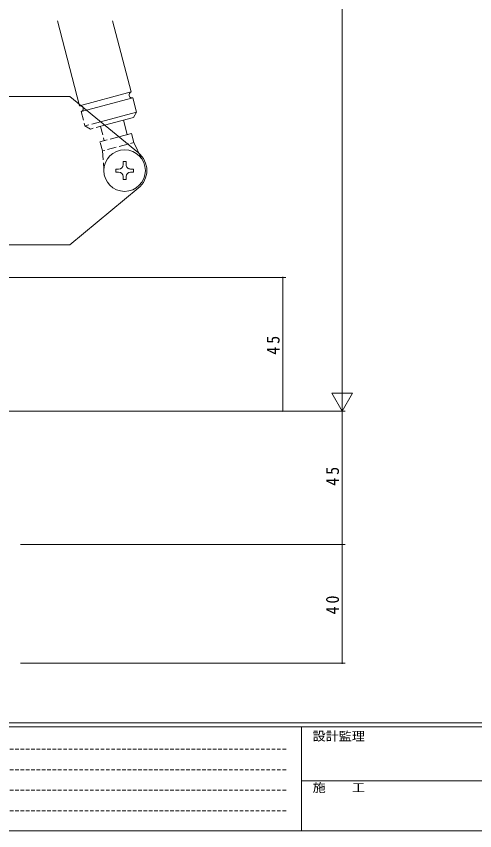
# Model space of a CAD drawing. Units: millimetres on the paper. Extents: x -420 to 373, y -297 to 267.
# Drawn here: x -256.1 to -101.7, y -297 to -22.6 of the extents above; entities that cross this region are included whole.
import ezdxf
from ezdxf.enums import TextEntityAlignment as Align

# ---------------------------------------------------------------- set-up
doc = ezdxf.new("R2010")
doc.units = ezdxf.units.MM
doc.linetypes.add('DASHED1', pattern=[1.8, 1.2, -0.6])
doc.linetypes.add('DASHED3', pattern=[4, 3, -1])
for name, color, linetype, lineweight in [('0-1_YKK_ZWAK', 7, 'Continuous', 9), ('0-5_YKK_13', 4, 'Continuous', 9), ('0-6_YKK_D', 6, 'Continuous', 9)]:
    doc.layers.add(name, color=color, linetype=linetype, lineweight=lineweight)
doc.styles.add('ＭＳ ゴシック', font='')
doc.styles.get('ＭＳ ゴシック').set_extended_font_data('MS Gothic')

msp = doc.modelspace()

# ---------------------------------------------------------------- linework, layer by layer
at = {"layer": '0-1_YKK_ZWAK'}
for p, q in [((352.3, -260.575), (-417.7, -260.575)), ((314.5, -261.975), (-417.7, -261.975)), ((-160.1, -261.975), (-160.1, -296.975)), ((-160.1, -280.175), (-31.3, -280.175)), ((-417.7, -296.975), (314.5, -296.975))]:
    msp.add_line(p, q, dxfattribs=at)
at = {"layer": '0-1_YKK_ZWAK', "linetype": 'DASHED1'}
for p, q in [((-413.101, -269.488), (-164.909, -269.488)), ((-413.101, -276.416), (-164.909, -276.416)), ((-413.101, -283.345), (-164.909, -283.345)), ((-413.101, -290.274), (-164.909, -290.274))]:
    msp.add_line(p, q, dxfattribs=at)
at = {"layer": '0-5_YKK_13'}
for p, q in [((-242.315, -24.075), (-234.829, -52.737)), ((-223.711, -24.075), (-217.442, -48.078)), ((-217.442, -48.078), (-234.829, -52.737)), ((-238.165, -49.556), (-299.665, -49.556)), ((-238.165, -49.556), (-215.021, -68.625)), ((-216.924, -50.01), (-232.545, -54.196)), ((-216.924, -50.01), (-215.63, -54.84)), ((-215.63, -54.84), (-227.812, -58.104)), ((-216.691, -56.677), (-215.63, -54.84)), ((-216.691, -56.677), (-226.392, -59.276)), ((-220.072, -57.583), (-218.778, -62.412)), ((-217.329, -62.024), (-221.658, -63.184)), ((-216.501, -65.115), (-217.329, -62.024)), ((-213.965, -70.492), (-216.501, -65.115)), ((-222.665, -74.056), (-221.665, -74.056)), ((-220.165, -71.556), (-219.165, -71.556)), ((-220.165, -71.556), (-220.165, -72.556)), ((-219.165, -71.556), (-219.165, -72.556)), ((-217.665, -74.056), (-216.665, -74.056)), ((-216.665, -74.056), (-216.665, -75.056)), ((-219.165, -76.556), (-219.165, -77.556)), ((-217.665, -75.056), (-216.665, -75.056)), ((-238.165, -99.556), (-215.061, -80.434)), ((-238.165, -99.556), (-299.665, -99.556))]:
    msp.add_line(p, q, dxfattribs=at)
at = {"layer": '0-5_YKK_13', "linetype": 'DASHED3'}
for p, q in [((-232.545, -54.196), (-234.311, -54.669)), ((-234.311, -54.669), (-233.017, -59.498)), ((-227.812, -58.104), (-233.017, -59.498)), ((-231.18, -60.559), (-233.017, -59.498)), ((-226.392, -59.276), (-231.18, -60.559)), ((-227.799, -59.653), (-226.505, -64.483)), ((-221.658, -63.184), (-227.954, -64.871)), ((-227.126, -67.962), (-227.954, -64.871)), ((-218.629, -65.685), (-227.126, -67.962)), ((-227.126, -67.962), (-226.633, -73.886))]:
    msp.add_line(p, q, dxfattribs=at)
at = {"layer": '0-5_YKK_13', "linetype": 'DASHED1'}
msp.add_line((-216.501, -65.115), (-218.629, -65.685), dxfattribs=at)
at = {"layer": '0-5_YKK_13'}
for points in [[(-222.665, -74.056), (-222.665, -75.056), (-221.665, -75.056)], [(-220.165, -76.556), (-220.165, -77.556), (-219.165, -77.556)]]:
    msp.add_lwpolyline(points, dxfattribs=at)
msp.add_circle((-219.665, -74.556), 7, dxfattribs=at)
for centre, radius, start, end in [((-217.183, -49.044), 1, 104.99998, 284.99998), ((-219.665, -74.514), 7.5, 307.86821, 51.73848), ((-221.665, -72.556), 1.5, 269.99998, 359.99998), ((-221.665, -72.556), 1.5, 269.99998, 359.99998), ((-217.665, -72.556), 1.5, 179.99998, 269.99998), ((-221.665, -76.556), 1.5, 359.99998, 89.99998), ((-221.665, -76.556), 1.5, 359.99998, 89.99998), ((-217.665, -76.556), 1.5, 89.99998, 179.99998)]:
    msp.add_arc(centre, radius, start, end, dxfattribs=at)
at = {"layer": '0-5_YKK_13', "linetype": 'DASHED3'}
msp.add_arc((-234.57, -53.703), 1, 284.99998, 104.99998, dxfattribs=at)
at = {"layer": '0-6_YKK_D'}
for p, q in [((-146.401, -148.575), (-146.401, 137.425)), ((-272.7, -110.575), (-165.401, -110.575)), ((-166.401, -155.575), (-166.401, -110.575)), ((-146.401, -155.575), (-146.401, -143.451)), ((-142.901, -149.513), (-149.901, -149.513)), ((-146.401, -155.575), (-149.901, -149.513)), ((-146.401, -155.575), (-142.901, -149.513)), ((-272.291, -155.575), (-145.401, -155.575)), ((-226.7, -155.575), (-145.401, -155.575)), ((-226.7, -155.575), (-165.401, -155.575)), ((-146.401, -155.575), (-146.401, -200.575)), ((-254.7, -200.575), (-145.401, -200.575)), ((-254.7, -200.575), (-145.401, -200.575)), ((-146.401, -200.575), (-146.401, -240.575)), ((-254.7, -240.575), (-145.401, -240.575))]:
    msp.add_line(p, q, dxfattribs=at)
for centre, start, end in [((-166.401, -110.575), 90, 270), ((-166.401, -110.575), 270, 90), ((-166.401, -155.575), 90, 270), ((-166.401, -155.575), 270, 90), ((-146.401, -200.575), 90, 270), ((-146.401, -200.575), 90, 270), ((-146.401, -200.575), 270, 90), ((-146.401, -200.575), 270, 90), ((-146.401, -240.575), 90, 270), ((-146.401, -240.575), 270, 90)]:
    msp.add_arc(centre, 0.106, start, end, dxfattribs=at)

# ---------------------------------------------------------------- texts
at = {"layer": '0-1_YKK_ZWAK', "style": 'ＭＳ ゴシック', "width": 1.1}
for s, p in [('設計監理', (-156.331, -267.508)), ('施\u3000\u3000工', (-156.331, -284.83))]:
    msp.add_text(s, height=2.933, dxfattribs=at).set_placement(p, align=Align.BOTTOM_LEFT)
at = {"layer": '0-6_YKK_D', "color": 3, "char_height": 4.399, "attachment_point": 7, "rotation": 90, "style": 'ＭＳ ゴシック'}
for s, insert in [('\\T1.36;\\W0.9;45', (-167.401, -136.595)), ('\\T1.36;\\W0.9;45', (-147.401, -180.745)), ('\\T1.36;\\W0.9;40', (-147.401, -224.095))]:
    msp.add_mtext(s, dxfattribs=dict(at, insert=insert))

doc.saveas('drawing.dxf')
